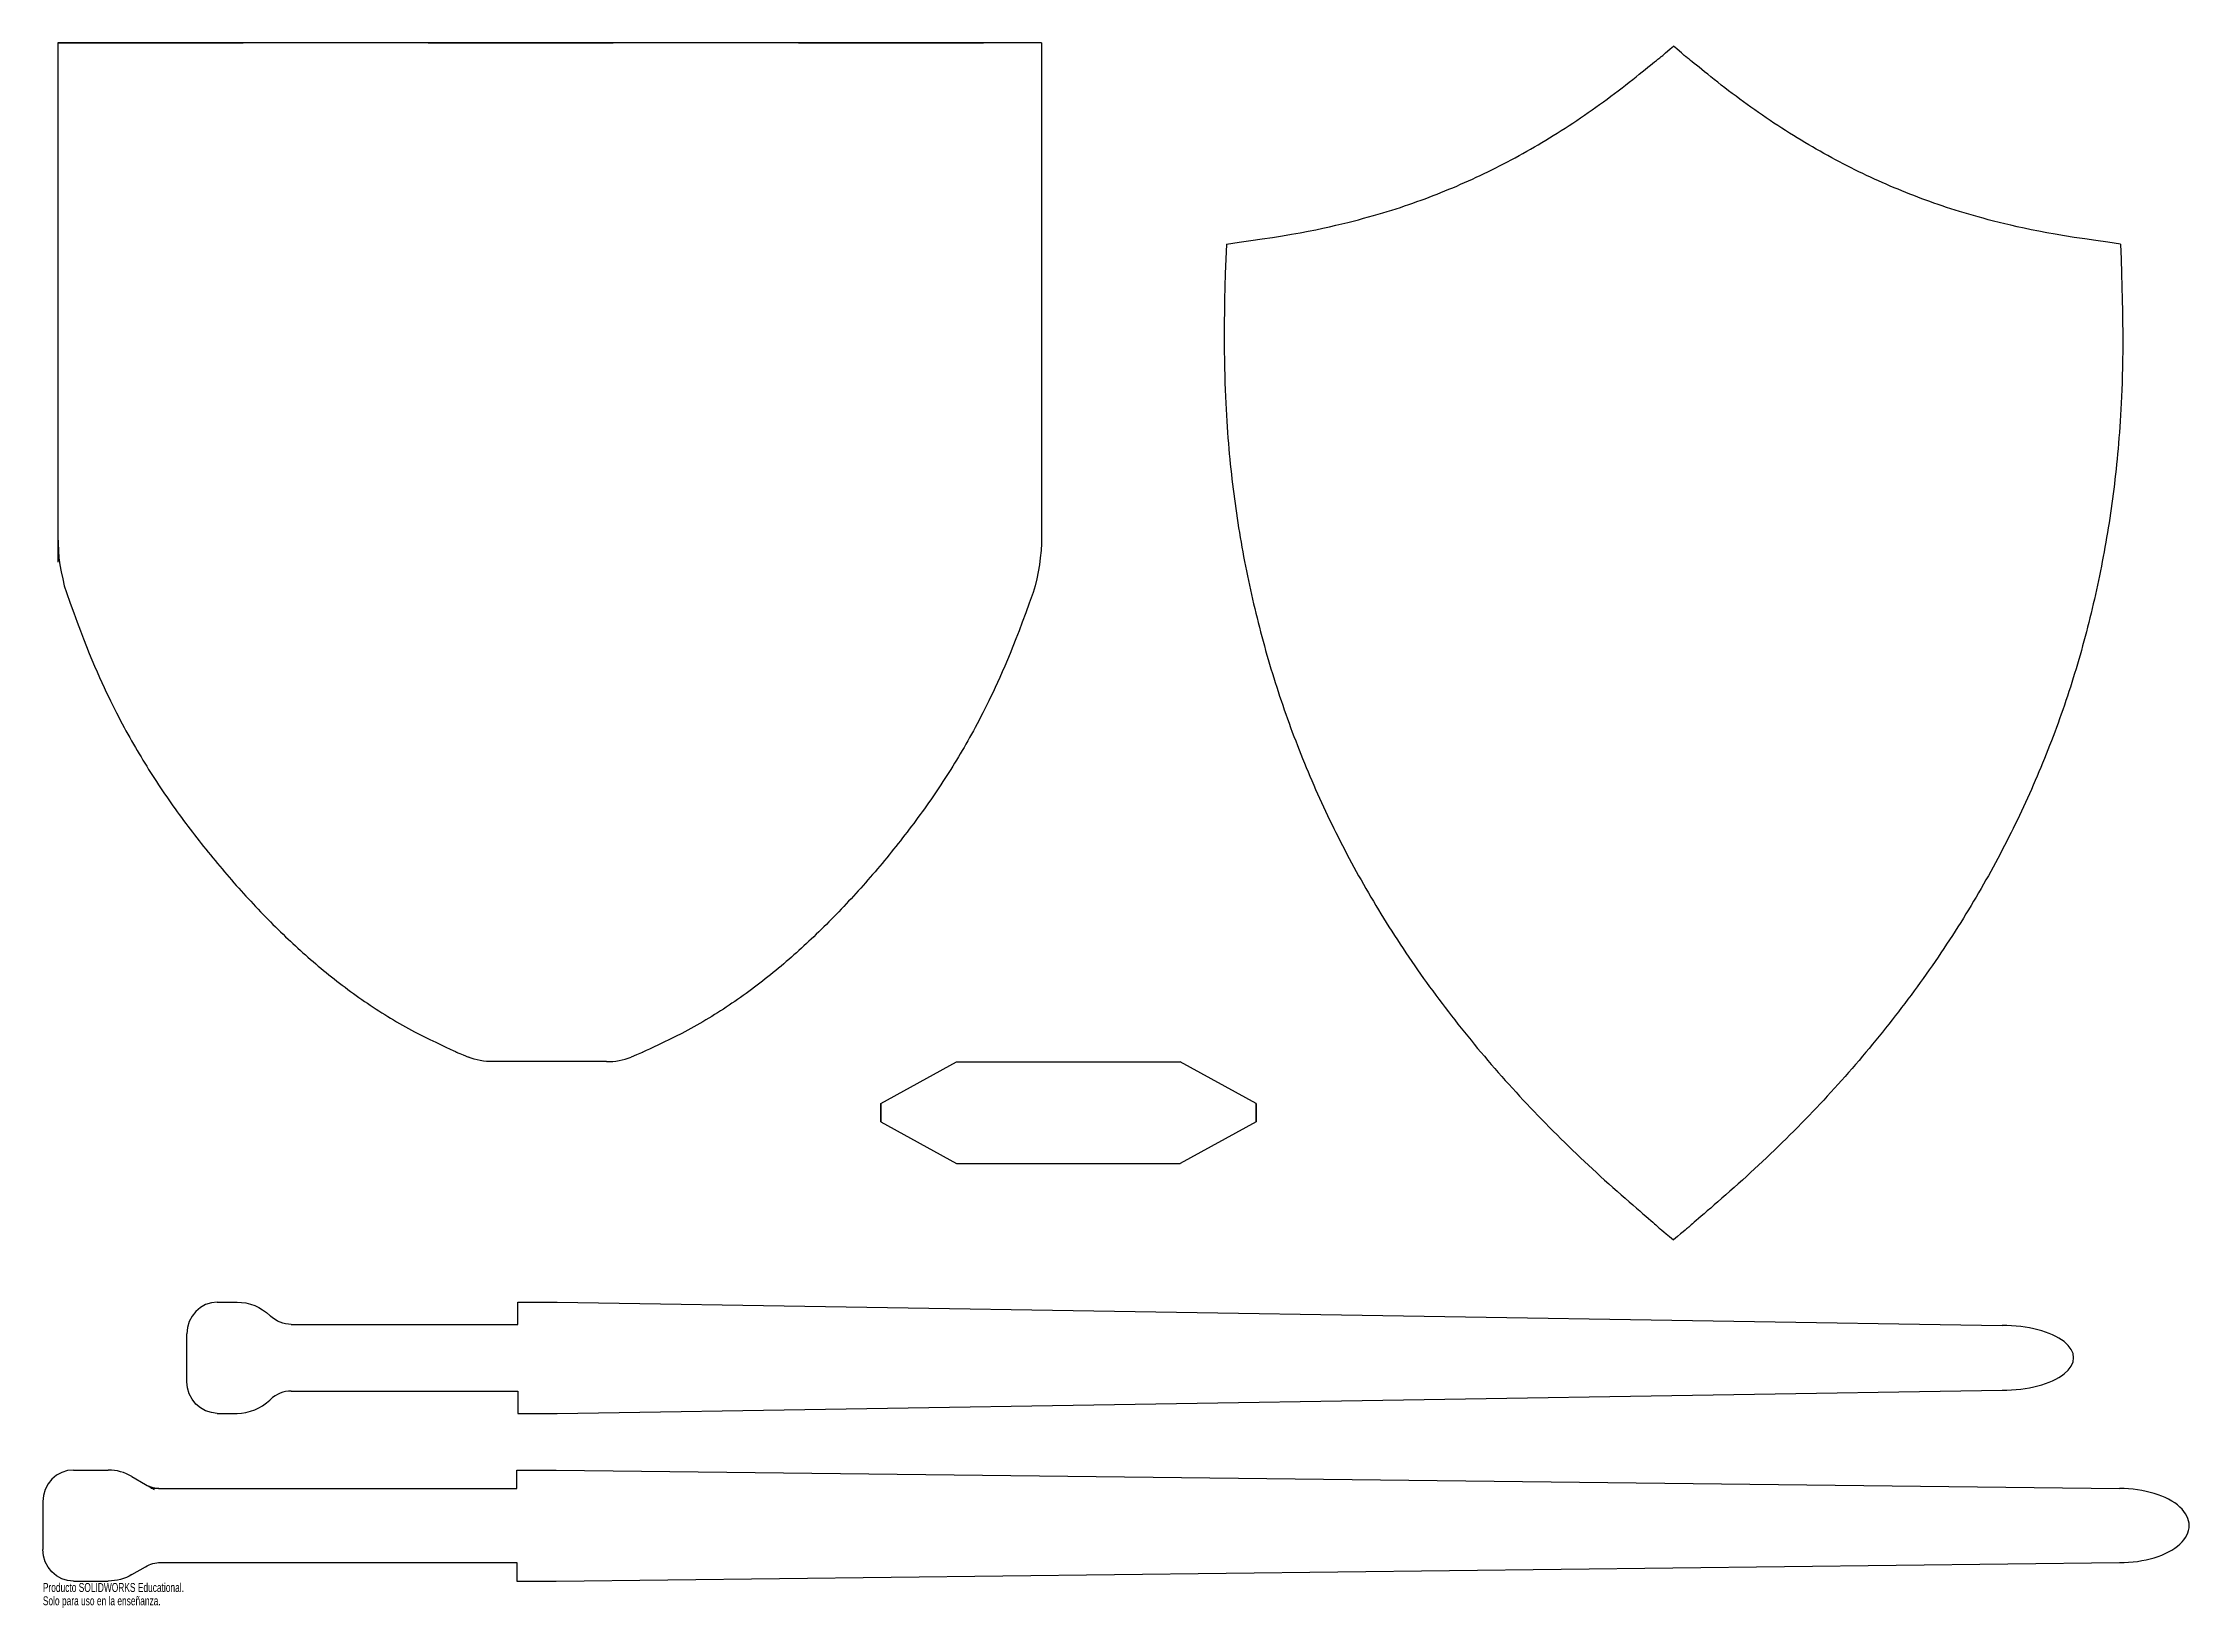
# Model space of a CAD drawing. Header units: metres. Extents: x -0.02 to 1.14, y 1.55 to 2.39.
import ezdxf

# ---------------------------------------------------------------- set-up
doc = ezdxf.new("R2010")
doc.units = ezdxf.units.M
doc.linetypes.add('CENTERX2', pattern=[0.02032, 0.0127, -0.00254, 0.00254, -0.00254])
doc.styles.add('SLDTEXTSTYLE0', font='TXT', dxfattribs={"width": 0.7})

msp = doc.modelspace()

# ---------------------------------------------------------------- linework, layer by layer
at = {"color": 7, "linetype": 'CENTERX2'}
for p, q in [((-0.0093, 2.3943), (0.522, 2.3943)), ((-0.0093, 2.3943), (-0.0093, 2.1139)), ((0.4351, 1.8117), (0.4351, 1.8217)), ((0.6379, 1.8117), (0.6379, 1.8217)), ((0.6379, 1.8167), (0.6379, 1.8217)), ((0.2391, 1.7144), (0.2604, 1.7144)), ((0.2386, 1.6238), (0.2599, 1.6238))]:
    msp.add_line(p, q, dxfattribs=at)
at = {"color": 7, "linetype": 'Continuous'}
for p, q in [((0.522, 2.3943), (-0.0093, 2.3943)), ((-0.0093, 2.3943), (-0.0093, 2.1279)), ((0.522, 2.3943), (0.522, 2.1279)), ((0.2871, 1.8443), (0.2255, 1.8443)), ((0.4351, 1.8217), (0.4761, 1.8442)), ((0.4761, 1.8442), (0.5968, 1.8442)), ((0.6379, 1.8217), (0.5968, 1.8442)), ((0.4351, 1.8217), (0.4351, 1.8117)), ((0.6379, 1.8217), (0.6379, 1.8117)), ((0.4351, 1.8117), (0.4761, 1.7892)), ((0.6379, 1.8117), (0.5968, 1.7892)), ((0.4761, 1.7892), (0.5968, 1.7892)), ((0.0768, 1.7144), (0.0875, 1.7144)), ((0.1052, 1.7073), (0.1056, 1.7069)), ((0.2391, 1.7024), (0.2391, 1.7144)), ((0.2391, 1.7144), (0.2604, 1.7144)), ((0.2604, 1.7144), (1.0408, 1.7019)), ((0.0604, 1.6714), (0.0604, 1.6974)), ((0.1167, 1.7024), (0.2391, 1.7024)), ((0.1052, 1.6616), (0.1056, 1.6619)), ((0.1167, 1.6664), (0.2391, 1.6664)), ((0.2391, 1.6664), (0.2391, 1.6544)), ((0.2604, 1.6544), (1.0408, 1.6669)), ((0.0768, 1.6544), (0.0875, 1.6544)), ((0.2391, 1.6544), (0.2604, 1.6544)), ((-0.0009, 1.6238), (0.0179, 1.6238)), ((0.2386, 1.6138), (0.2386, 1.6238)), ((0.2386, 1.6238), (0.2599, 1.6238)), ((0.2599, 1.6238), (1.1041, 1.6138)), ((0.0307, 1.6203), (0.0381, 1.616)), ((0.0389, 1.6155), (0.0427, 1.6133)), ((0.0452, 1.6138), (0.0409, 1.6138)), ((0.0462, 1.6138), (0.1788, 1.6138)), ((0.1788, 1.6138), (0.2386, 1.6138)), ((-0.0174, 1.6068), (-0.0174, 1.5808)), ((0.0307, 1.5673), (0.0381, 1.5716)), ((0.0462, 1.5738), (0.1788, 1.5738)), ((0.1788, 1.5738), (0.2386, 1.5738)), ((0.2386, 1.5738), (0.2386, 1.5638)), ((0.2599, 1.5638), (1.1041, 1.5738)), ((-0.0009, 1.5638), (0.0179, 1.5638)), ((0.2386, 1.5638), (0.2599, 1.5638))]:
    msp.add_line(p, q, dxfattribs=at)
at = {"color": 7, "linetype": 'Continuous', "flags": 128}
for points in [[(-0.0093, 2.1279), (-0.0092, 2.124), (-0.009, 2.1202), (-0.0087, 2.1163), (-0.0082, 2.1125), (-0.0075, 2.1087), (-0.0067, 2.105), (-0.0058, 2.1012), (-0.0047, 2.0975)], [(0.522, 2.1279), (0.5219, 2.124), (0.5217, 2.1202), (0.5213, 2.1163), (0.5208, 2.1125), (0.5202, 2.1087), (0.5194, 2.105), (0.5185, 2.1012), (0.5174, 2.0975)], [(0.2255, 1.8443), (0.2239, 1.8443), (0.2222, 1.8444), (0.2205, 1.8446), (0.2188, 1.8449), (0.2172, 1.8452), (0.2156, 1.8456), (0.2139, 1.8461), (0.2124, 1.8467)], [(0.2871, 1.8443), (0.2888, 1.8443), (0.2905, 1.8444), (0.2921, 1.8446), (0.2938, 1.8449), (0.2955, 1.8452), (0.2971, 1.8456), (0.2987, 1.8461), (0.3003, 1.8467)], [(0.0768, 1.7144), (0.0736, 1.7141), (0.0705, 1.7131), (0.0677, 1.7116), (0.0652, 1.7094), (0.0632, 1.7069), (0.0617, 1.7039), (0.0607, 1.7007), (0.0604, 1.6974)], [(0.0875, 1.7144), (0.0899, 1.7143), (0.0923, 1.714), (0.0947, 1.7134), (0.097, 1.7126), (0.0992, 1.7116), (0.1013, 1.7103), (0.1033, 1.7089), (0.1052, 1.7073)], [(0.1167, 1.7024), (0.1152, 1.7025), (0.1136, 1.7027), (0.1122, 1.7031), (0.1107, 1.7036), (0.1093, 1.7042), (0.108, 1.705), (0.1067, 1.7059), (0.1056, 1.7069)], [(0.0768, 1.6544), (0.0736, 1.6548), (0.0705, 1.6557), (0.0677, 1.6573), (0.0652, 1.6594), (0.0632, 1.662), (0.0617, 1.6649), (0.0607, 1.6681), (0.0604, 1.6714)], [(0.0875, 1.6544), (0.0899, 1.6545), (0.0923, 1.6549), (0.0947, 1.6555), (0.097, 1.6563), (0.0992, 1.6573), (0.1013, 1.6585), (0.1033, 1.66), (0.1052, 1.6616)], [(0.1167, 1.6664), (0.1152, 1.6664), (0.1136, 1.6661), (0.1122, 1.6658), (0.1107, 1.6653), (0.1093, 1.6646), (0.108, 1.6638), (0.1067, 1.6629), (0.1056, 1.6619)], [(-0.0009, 1.6238), (-0.0041, 1.6235), (-0.0072, 1.6225), (-0.0101, 1.621), (-0.0126, 1.6189), (-0.0146, 1.6163), (-0.0161, 1.6133), (-0.017, 1.6101), (-0.0174, 1.6068)], [(0.0307, 1.6203), (0.0293, 1.6211), (0.0277, 1.6218), (0.0262, 1.6224), (0.0245, 1.6229), (0.0229, 1.6233), (0.0213, 1.6236), (0.0196, 1.6238), (0.0179, 1.6238)], [(0.0381, 1.616), (0.039, 1.6155), (0.04, 1.6151), (0.041, 1.6147), (0.042, 1.6144), (0.043, 1.6141), (0.0441, 1.614), (0.0451, 1.6139), (0.0462, 1.6138)], [(-0.0009, 1.5638), (-0.0041, 1.5642), (-0.0072, 1.5651), (-0.0101, 1.5667), (-0.0126, 1.5688), (-0.0146, 1.5714), (-0.0161, 1.5743), (-0.017, 1.5775), (-0.0174, 1.5808)], [(0.0307, 1.5673), (0.0293, 1.5665), (0.0277, 1.5658), (0.0262, 1.5652), (0.0245, 1.5647), (0.0229, 1.5643), (0.0213, 1.5641), (0.0196, 1.5639), (0.0179, 1.5638)], [(0.0381, 1.5716), (0.039, 1.5721), (0.04, 1.5726), (0.041, 1.573), (0.042, 1.5733), (0.043, 1.5735), (0.0441, 1.5737), (0.0451, 1.5738), (0.0462, 1.5738)]]:
    msp.add_lwpolyline(points, dxfattribs=at)
at = {"color": 7, "linetype": 'Continuous'}
for centre, major_axis, ratio in [((1.0408, 1.6844), (0.0386, 0), 0.452933), ((1.1041, 1.5938), (0.0377, 0), 0.530911)]:
    msp.add_ellipse(centre, major_axis=major_axis, ratio=ratio, start_param=4.712389, end_param=7.853982, dxfattribs=at)
for points, knots in [([(0.6218, 2.2857), (0.6596, 2.2907), (0.6961, 2.2989), (0.7313, 2.3104), (0.7652, 2.3251), (0.7993, 2.3441), (0.832, 2.3666), (0.8633, 2.3926), (0.853, 2.3837), (0.8633, 2.3926)], [0, 0, 0, 0, 0.142598, 0.282394, 0.420506, 0.558092, 0.702936, 0.849814, 1, 1, 1, 1]), ([(1.1047, 2.2857), (1.0669, 2.2907), (1.0304, 2.2989), (0.9952, 2.3104), (0.9613, 2.3251), (0.9272, 2.3441), (0.8945, 2.3666), (0.8633, 2.3926), (0.8735, 2.3837), (0.8633, 2.3926)], [0, 0, 0, 0, 0.142597, 0.282394, 0.420506, 0.558092, 0.702936, 0.849814, 1, 1, 1, 1]), ([(0.6218, 2.2857), (0.62, 2.2405), (0.6211, 2.1965), (0.6249, 2.1537), (0.6316, 2.1119), (0.6411, 2.0713), (0.6534, 2.0318), (0.6685, 1.9935), (0.6864, 1.9562), (0.7081, 1.9184), (0.733, 1.8819), (0.7609, 1.8466), (0.792, 1.8125), (0.8261, 1.7797), (0.8633, 1.7481), (0.8507, 1.7584), (0.8633, 1.7481)], [0, 0, 0, 0, 0.072841, 0.143824, 0.213266, 0.281502, 0.348889, 0.415795, 0.482597, 0.549673, 0.620643, 0.692741, 0.766366, 0.841891, 0.919663, 1, 1, 1, 1]), ([(1.1047, 2.2857), (1.1065, 2.2405), (1.1055, 2.1965), (1.1016, 2.1537), (1.0949, 2.1119), (1.0855, 2.0713), (1.0732, 2.0318), (1.0581, 1.9935), (1.0402, 1.9562), (1.0184, 1.9184), (0.9935, 1.8819), (0.9656, 1.8466), (0.9346, 1.8125), (0.9005, 1.7797), (0.8633, 1.7481), (0.8758, 1.7584), (0.8633, 1.7481)], [0, 0, 0, 0, 0.072841, 0.143824, 0.213266, 0.281502, 0.348889, 0.415795, 0.482597, 0.549673, 0.620643, 0.692741, 0.766366, 0.841891, 0.919663, 1, 1, 1, 1]), ([(-0.0047, 2.0975), (0.0064, 2.0662), (0.0197, 2.0367), (0.0352, 2.0087), (0.0525, 1.9823), (0.0716, 1.9572), (0.0922, 1.9333), (0.113, 1.9119), (0.1353, 1.8921), (0.1592, 1.8743), (0.1848, 1.859), (0.2124, 1.8467), (0.2031, 1.8506), (0.2124, 1.8467)], [0, 0, 0, 0, 0.096118, 0.190133, 0.282856, 0.374966, 0.467004, 0.559367, 0.646809, 0.734392, 0.822143, 0.910429, 1, 1, 1, 1]), ([(0.5174, 2.0975), (0.5063, 2.0662), (0.4929, 2.0367), (0.4775, 2.0087), (0.4602, 1.9823), (0.4411, 1.9572), (0.4205, 1.9333), (0.3996, 1.9119), (0.3774, 1.8921), (0.3535, 1.8743), (0.3279, 1.859), (0.3003, 1.8467), (0.3096, 1.8506), (0.3003, 1.8467)], [0, 0, 0, 0, 0.096118, 0.190133, 0.282856, 0.374966, 0.467003, 0.559367, 0.646809, 0.734392, 0.822143, 0.910429, 1, 1, 1, 1])]:
    msp.add_open_spline(points, degree=3, knots=knots, dxfattribs=at)

# ---------------------------------------------------------------- texts
at = {"color": 7, "linetype": 'Continuous', "char_height": 0.004834, "attachment_point": 1, "style": 'SLDTEXTSTYLE0'}
for s, insert in [('Solo para uso en la enseñanza.', (-0.0174, 1.5556)), ('Producto SOLIDWORKS Educational.', (-0.0174, 1.5628))]:
    msp.add_mtext(s, dxfattribs=dict(at, insert=insert))

doc.saveas('drawing.dxf')
